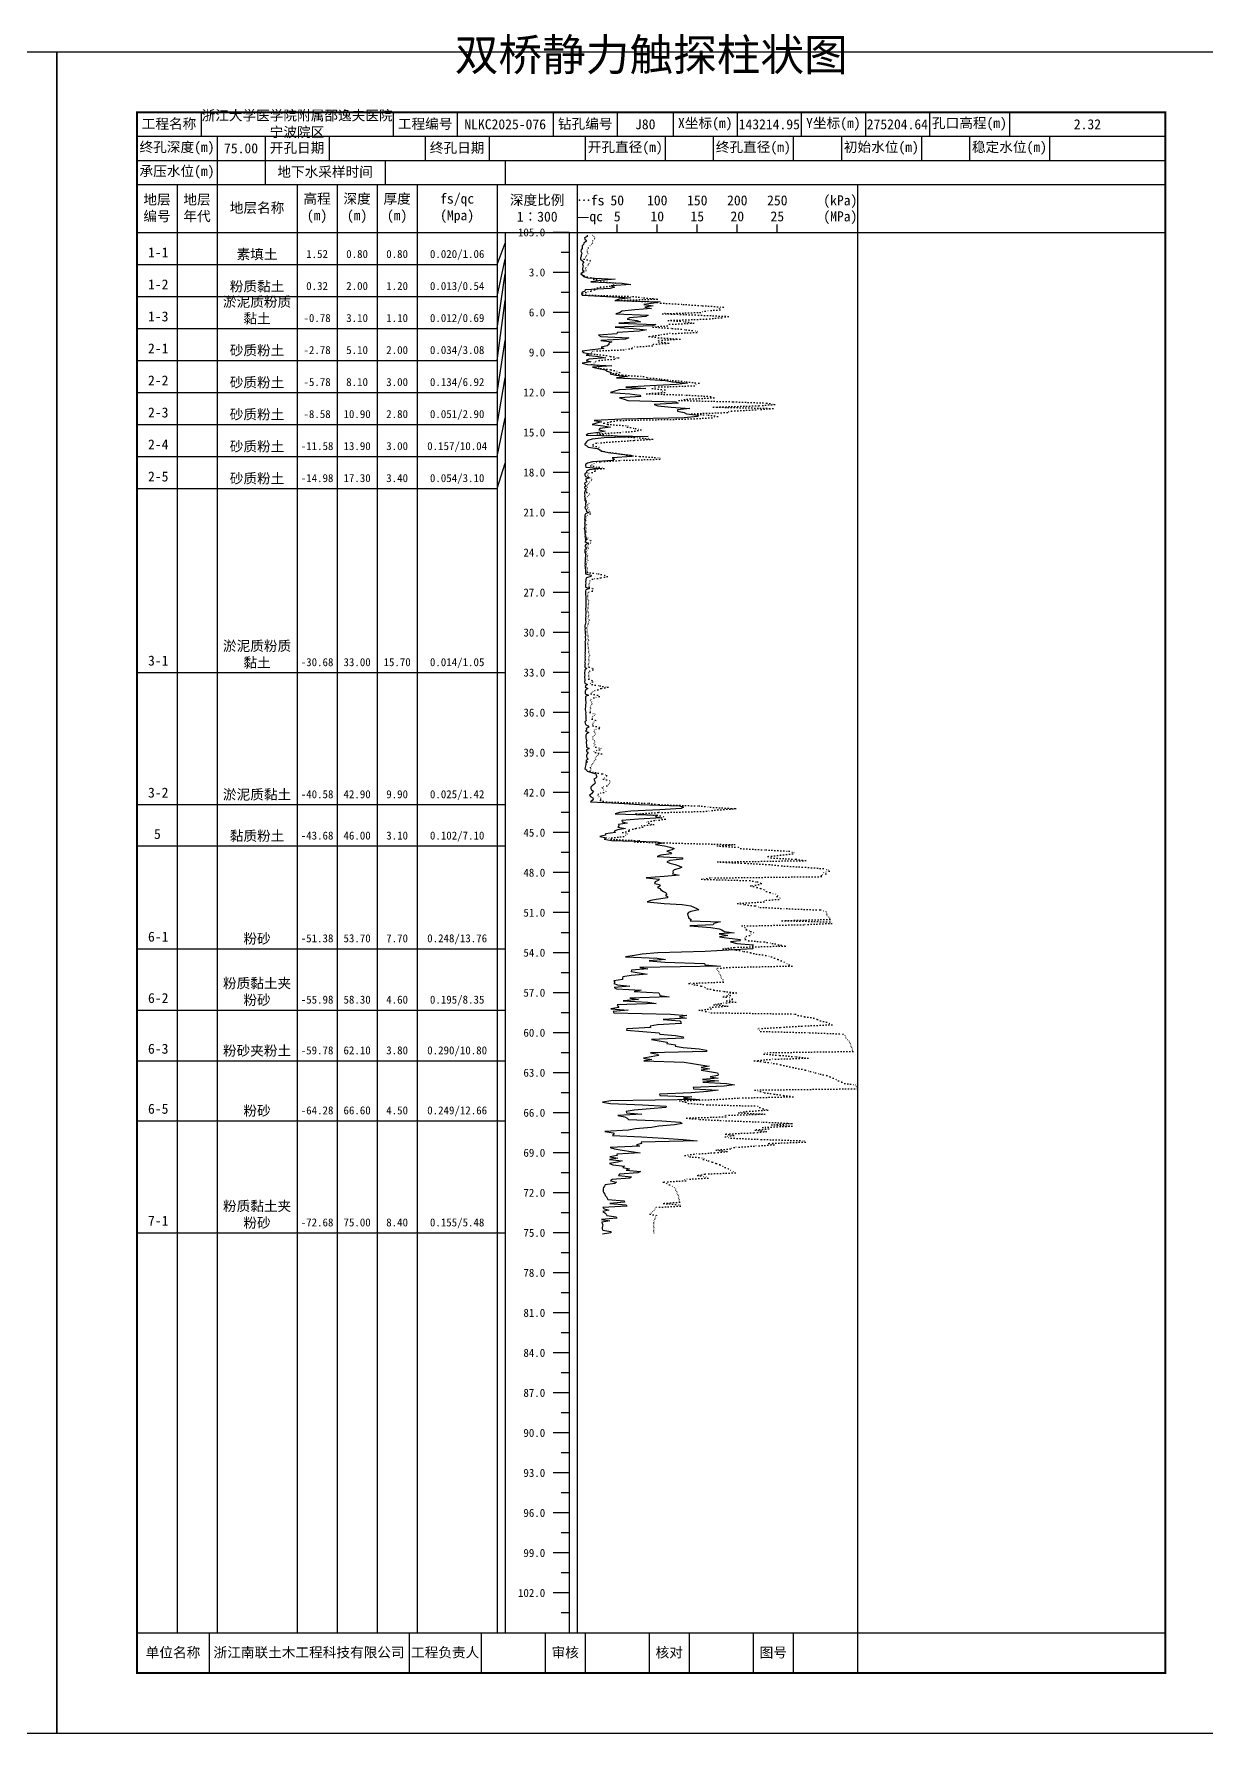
# Model space of a CAD drawing. Extents: x 297 to 65340, y 0 to 425.
# Drawn here: x 23754.3 to 24047.1, y 0 to 424.6 of the extents above; entities that cross this region are included whole.
import ezdxf
from ezdxf.enums import TextEntityAlignment as Align

# ---------------------------------------------------------------- set-up
doc = ezdxf.new("R2010")
doc.units = 0
doc.linetypes.add('DOT', pattern=[6.35, 0, -6.35])
doc.layers.add('FRAME', color=7, linetype='CONTINUOUS')
doc.layers.add('STRATUM', color=7, linetype='CONTINUOUS')
doc.styles.add('ST', font='')
doc.styles.get('ST').set_extended_font_data('SimSun')

msp = doc.modelspace()

# ---------------------------------------------------------------- linework, layer by layer
at = {"layer": 'FRAME', "color": 245, "linetype": 'Continuous'}
for points in [[(23463, 0), (23760, 0), (23760, 420), (23463, 420)], [(23760, 0), (24057, 0), (24057, 420), (23760, 420)]]:
    msp.add_lwpolyline(points, close=True, dxfattribs=at)
at = {"layer": 'FRAME', "linetype": 'Continuous', "const_width": 0.5}
msp.add_lwpolyline([(23780, 15), (24037, 15), (24037, 405), (23780, 405)], close=True, dxfattribs=at)
at = {"layer": 'FRAME', "color": 0, "linetype": 'Continuous'}
for points in [[(23796, 405), (23796, 399)], [(23844, 405), (23844, 399)], [(23860, 405), (23860, 399)], [(23884, 405), (23884, 399)], [(23900, 405), (23900, 399)], [(23914, 405), (23914, 399)], [(23930, 405), (23930, 399)], [(23946, 405), (23946, 399)], [(23962, 405), (23962, 399)], [(23978, 405), (23978, 399)], [(23998, 405), (23998, 399)], [(24037, 405), (24037, 399)], [(23780, 399), (24037, 399)], [(23800, 399), (23800, 393)], [(23812, 399), (23812, 393)], [(23828, 399), (23828, 393)], [(23852, 399), (23852, 393)], [(23868, 399), (23868, 393)], [(23892, 399), (23892, 393)], [(23912, 399), (23912, 393)], [(23924, 399), (23924, 393)], [(23944, 399), (23944, 393)], [(23956, 399), (23956, 393)], [(23976, 399), (23976, 393)], [(23988, 399), (23988, 393)], [(24008, 399), (24008, 393)], [(24037, 399), (24037, 393)], [(23780, 393), (24037, 393)], [(23800, 393), (23800, 387)], [(23812, 393), (23812, 387)], [(23842, 393), (23842, 387)], [(23872, 393), (23872, 387)], [(23780, 387), (24037, 387)], [(23790, 387), (23790, 25)], [(23800, 387), (23800, 25)], [(23820, 387), (23820, 25)], [(23830, 387), (23830, 25)], [(23840, 387), (23840, 25)], [(23850, 387), (23850, 25)], [(23870, 387), (23870, 25)], [(23890, 387), (23890, 25)], [(23960, 387), (23960, 25)], [(23780, 375), (24037, 375)], [(23872, 375), (23872, 25)], [(23888, 375), (23888, 25)], [(23900, 375), (23900, 377)], [(23910, 375), (23910, 377)], [(23920, 375), (23920, 377)], [(23930, 375), (23930, 377)], [(23940, 375), (23940, 377)], [(23780, 25), (24037, 25)], [(23798, 25), (23798, 15)], [(23848, 25), (23848, 15)], [(23866, 25), (23866, 15)], [(23882, 25), (23882, 15)], [(23892, 25), (23892, 15)], [(23908, 25), (23908, 15)], [(23918, 25), (23918, 15)], [(23934, 25), (23934, 15)], [(23944, 25), (23944, 15)], [(23960, 25), (23960, 15)]]:
    msp.add_lwpolyline(points, dxfattribs=at)
at = {"layer": 'STRATUM', "linetype": 'Continuous'}
for points in [[(23888, 375), (23884, 375)], [(23892.52, 374.33), (23892.5, 374), (23891.84, 373.67), (23891.88, 373.33), (23892.3, 373), (23892.1, 372.67), (23891.64, 372.33), (23891.6, 372), (23891.24, 371.67), (23891.2, 371.33), (23891.2, 371), (23890.96, 370.67), (23890.94, 370.33), (23891.08, 370), (23891.12, 369.67), (23890.96, 369.33), (23890.96, 369), (23890.82, 368.67), (23890.8, 368.33), (23891.26, 368), (23891.64, 367.67), (23891.44, 367.33), (23891.32, 367), (23891.52, 366.67), (23891.38, 366.33), (23891.32, 366), (23891.36, 365.67), (23891.76, 365.33), (23891.3, 365), (23890.92, 364.67), (23891.3, 364.33), (23891.54, 364), (23892.62, 363.67), (23899.46, 363.33), (23895.88, 363), (23893.38, 362.67), (23901.26, 362.33), (23903.42, 362), (23898.5, 361.67), (23899.34, 361.33), (23898.26, 361), (23891.98, 360.67), (23891.92, 360.33), (23891.12, 360), (23891.1, 359.67), (23891.26, 359.33), (23897.3, 359), (23903.42, 358.67), (23900.44, 358.33), (23899.6, 358), (23910.7, 357.67), (23909.14, 357.33), (23906.64, 357), (23908.96, 356.67), (23906.9, 356.33), (23908.56, 356), (23904.4, 355.67), (23901.12, 355.33), (23900.76, 355), (23899.64, 354.67), (23907.7, 354.33), (23907.14, 354), (23903.06, 353.67), (23902.46, 353.33), (23904.86, 353), (23905.82, 352.67), (23900.42, 352.33), (23909.68, 352), (23908.8, 351.67), (23899.5, 351.33), (23904, 351), (23907.32, 350.67), (23905.56, 350.33), (23899.96, 350), (23899.92, 349.67), (23895.36, 349.33), (23895.9, 349), (23902.9, 348.67), (23902.06, 348.33), (23895.88, 348), (23898.66, 347.67), (23897.86, 347.33), (23897.9, 347), (23897.5, 346.67), (23896, 346.33), (23896.62, 346), (23893.78, 345.67), (23891.26, 345.33), (23891.5, 345), (23893.22, 344.67), (23892.2, 344.33), (23895.32, 344), (23897.18, 343.67), (23892.9, 343.33), (23892.22, 343), (23893.42, 342.67), (23891.26, 342.33), (23892.58, 342), (23898.66, 341.67), (23893.86, 341.33), (23895.32, 341), (23897.1, 340.67), (23897.52, 340.33), (23898.46, 340), (23898.26, 339.67), (23899.68, 339.33), (23902.54, 339), (23899.78, 338.67), (23906.78, 338.33), (23912.04, 338), (23913.84, 337.67), (23917.52, 337.33), (23914.7, 337), (23908.26, 336.67), (23902.16, 336.33), (23907.16, 336), (23900.48, 335.67), (23899.4, 335.33), (23898.34, 335), (23903.12, 334.67), (23905.66, 334.33), (23905.92, 334), (23900.56, 333.67), (23901.76, 333.33), (23902.66, 333), (23914.66, 332.67), (23915.22, 332.33), (23909.2, 332), (23910.12, 331.67), (23913.44, 331.33), (23918.1, 331), (23915.02, 330.67), (23915.08, 330.33), (23916.72, 330), (23917.3, 329.67), (23920.3, 329.33), (23920.04, 329), (23916.72, 328.67), (23901.18, 328.33), (23894.26, 328), (23896.04, 327.67), (23894.8, 327.33), (23893.7, 327), (23896.5, 326.67), (23898.32, 326.33), (23895.68, 326), (23895.38, 325.67), (23897.02, 325.33), (23895.3, 325), (23892.76, 324.67), (23892.26, 324.33), (23907.7, 324), (23896.72, 323.67), (23893.74, 323.33), (23892.64, 323), (23892.36, 322.67), (23892.1, 322.33), (23891.8, 322), (23892.44, 321.67), (23892.76, 321.33), (23894.96, 321), (23895.64, 320.67), (23896.26, 320.33), (23897.7, 320), (23900.48, 319.67), (23903.36, 319.33), (23903.62, 319), (23898.74, 318.67), (23899.28, 318.33), (23898.82, 318), (23893.78, 317.67), (23892.54, 317.33), (23892.04, 317), (23892.1, 316.67), (23892.18, 316.33), (23896.18, 316), (23892.98, 315.67), (23892.3, 315.33), (23892.38, 315), (23891.88, 314.67), (23891.92, 314.33), (23892.06, 314), (23893.1, 313.67), (23892.1, 313.33), (23892.26, 313), (23892.38, 312.67), (23891.84, 312.33), (23891.9, 312), (23892.24, 311.67), (23891.84, 311.33), (23891.92, 311), (23892.2, 310.67), (23891.94, 310.33), (23891.86, 310), (23891.82, 309.67), (23891.88, 309.33), (23891.8, 309), (23891.9, 308.67), (23891.94, 308.33), (23891.88, 308), (23892.22, 307.67), (23892.1, 307.33), (23892.04, 307), (23892.12, 306.67), (23891.92, 306.33), (23891.96, 306), (23892.32, 305.67), (23892.26, 305.33), (23892.82, 305), (23892.1, 304.67), (23891.92, 304.33), (23891.9, 304), (23891.94, 303.67), (23891.84, 303.33), (23891.92, 303), (23891.94, 302.67), (23891.8, 302.33), (23891.94, 302), (23891.9, 301.67), (23891.8, 301.33), (23891.76, 301), (23891.8, 300.67), (23891.9, 300.33), (23891.94, 300), (23891.94, 299.67), (23891.96, 299.33), (23891.9, 299), (23892.3, 298.67), (23892.02, 298.33), (23892.14, 298), (23891.9, 297.67), (23892.82, 297.33), (23892.12, 297), (23891.9, 296.67), (23892.1, 296.33), (23892.28, 296), (23891.9, 295.67), (23891.94, 295.33), (23891.94, 295), (23892.06, 294.67), (23892.06, 294.33), (23892.04, 294), (23891.98, 293.67), (23891.96, 293.33), (23891.98, 293), (23891.98, 292.67), (23891.94, 292.33), (23891.96, 292), (23891.94, 291.67), (23891.98, 291.33), (23892.02, 291), (23892.06, 290.67), (23892.04, 290.33), (23892.04, 290), (23892.04, 289.67), (23893.5, 289.33), (23893.42, 289), (23892.36, 288.67), (23892.18, 288.33), (23892.18, 288), (23892.1, 287.67), (23892.12, 287.33), (23892.08, 287), (23892.04, 286.67), (23892.1, 286.33), (23893.04, 286), (23892.14, 285.67), (23892.04, 285.33), (23892.04, 285), (23892.04, 284.67), (23892.08, 284.33), (23892.16, 284), (23892.12, 283.67), (23892.12, 283.33), (23892.14, 283), (23892.14, 282.67), (23892.14, 282.33), (23892.12, 282), (23892.12, 281.67), (23892.12, 281.33), (23892.04, 281), (23892.04, 280.67), (23892.18, 280.33), (23892.14, 280), (23892.12, 279.67), (23892.1, 279.33), (23892.18, 279), (23892.08, 278.67), (23892.04, 278.33), (23892.1, 278), (23892.14, 277.67), (23892.06, 277.33), (23891.98, 277), (23891.9, 276.67), (23891.92, 276.33), (23891.98, 276), (23891.92, 275.67), (23892.02, 275.33), (23891.98, 275), (23891.98, 274.67), (23892.14, 274.33), (23891.98, 274), (23892.02, 273.67), (23892.1, 273.33), (23892.04, 273), (23891.92, 272.67), (23891.98, 272.33), (23891.98, 272), (23892.02, 271.67), (23891.98, 271.33), (23891.98, 271), (23891.96, 270.67), (23891.98, 270.33), (23891.94, 270), (23892.02, 269.67), (23891.94, 269.33), (23891.98, 269), (23891.94, 268.67), (23891.96, 268.33), (23891.96, 268), (23891.86, 267.67), (23892.02, 267.33), (23891.92, 267), (23891.9, 266.67), (23891.94, 266.33), (23892.38, 266), (23891.9, 265.67), (23891.9, 265.33), (23891.86, 265), (23891.86, 264.67), (23891.92, 264.33), (23891.86, 264), (23891.86, 263.67), (23891.9, 263.33), (23891.92, 263), (23891.78, 262.67), (23891.9, 262.33), (23892.6, 262), (23892.04, 261.67), (23892, 261.33), (23892.62, 261), (23892.12, 260.67), (23892, 260.33), (23892, 260), (23892, 259.67), (23892.78, 259.33), (23892.06, 259), (23892.04, 258.67), (23892.04, 258.33), (23892.08, 258), (23892.18, 257.67), (23892.14, 257.33), (23892.04, 257), (23892.04, 256.67), (23892.04, 256.33), (23892, 256), (23891.96, 255.67), (23892.04, 255.33), (23892.16, 255), (23892.08, 254.67), (23892.12, 254.33), (23892.18, 254), (23892.18, 253.67), (23892.18, 253.33), (23892.2, 253), (23891.88, 252.67), (23891.98, 252.33), (23892.1, 252), (23892.62, 251.67), (23892.88, 251.33), (23892.22, 251), (23892.28, 250.67), (23892.1, 250.33), (23892.88, 250), (23892.3, 249.67), (23892.14, 249.33), (23892.18, 249), (23892.18, 248.67), (23892.2, 248.33), (23892.38, 248), (23892.2, 247.67), (23892.26, 247.33), (23892.32, 247), (23892.28, 246.67), (23892.36, 246.33), (23893, 246), (23892.28, 245.67), (23892.32, 245.33), (23892.76, 245), (23892.48, 244.67), (23892.32, 244.33), (23892.28, 244), (23892.4, 243.67), (23892.74, 243.33), (23892.14, 243), (23892.56, 242.67), (23892.12, 242.33), (23892.14, 242), (23892.06, 241.67), (23892.02, 241.33), (23891.88, 241), (23892.32, 240.67), (23892.5, 240.33), (23893.58, 240), (23894.66, 239.67), (23894.74, 239.33), (23894.88, 239), (23894.7, 238.67), (23894.16, 238.33), (23894.34, 238), (23894.4, 237.67), (23894.52, 237.33), (23894.14, 237), (23893.76, 236.67), (23893.42, 236.33), (23893.4, 236), (23893.6, 235.67), (23894.1, 235.33), (23893.82, 235), (23893.58, 234.67), (23893.04, 234.33), (23893.3, 234), (23893.94, 233.67), (23894.02, 233.33), (23893.76, 233), (23893.36, 232.67), (23900.44, 232.33), (23905.6, 232), (23915.52, 231.67), (23916.56, 231.33), (23915.94, 231), (23910.62, 230.67), (23903.36, 230.33), (23900.58, 230), (23899.48, 229.67), (23909.9, 229.33), (23909.56, 229), (23911.1, 228.67), (23905.32, 228.33), (23901.16, 228), (23901.26, 227.67), (23902.46, 227.33), (23900.32, 227), (23900.44, 226.67), (23900.14, 226.33), (23902.04, 226), (23900.06, 225.67), (23899.24, 225.33), (23899.56, 225), (23897.1, 224.67), (23897.1, 224.33), (23895.64, 224), (23897.3, 223.67), (23896.72, 223.33), (23898.58, 223), (23909.98, 222.67), (23911.46, 222.33), (23909.6, 222), (23911.82, 221.67), (23913.18, 221.33), (23914.24, 221), (23913.76, 220.67), (23912.42, 220.33), (23913.34, 220), (23913.6, 219.67), (23910.92, 219.33), (23910.02, 219), (23916.34, 218.67), (23916.28, 218.33), (23913.18, 218), (23912.42, 217.67), (23913.12, 217.33), (23914.46, 217), (23915.36, 216.67), (23916.18, 216.33), (23915.5, 216), (23914.26, 215.67), (23913.88, 215.33), (23913.96, 215), (23913.82, 214.67), (23915.44, 214.33), (23911.72, 214), (23907.2, 213.67), (23910.56, 213.33), (23910.2, 213), (23909.44, 212.67), (23909.28, 212.33), (23910.6, 212), (23910.72, 211.67), (23910.04, 211.33), (23910.62, 211), (23910.86, 210.67), (23911.6, 210.33), (23912.08, 210), (23912.4, 209.67), (23912.02, 209.33), (23912.58, 209), (23912.6, 208.67), (23909.7, 208.33), (23908.36, 208), (23907.48, 207.67), (23911.7, 207.33), (23916.26, 207), (23918.38, 206.67), (23919.34, 206.33), (23919.9, 206), (23920.42, 205.67), (23918.38, 205.33), (23917.84, 205), (23917.58, 204.67), (23917.6, 204.33), (23917.82, 204), (23917.84, 203.67), (23918.48, 203.33), (23918.22, 203), (23925.84, 202.67), (23924.16, 202.33), (23923.96, 202), (23918.1, 201.67), (23923.4, 201.33), (23925.44, 201), (23926.16, 200.67), (23926.76, 200.33), (23929.2, 200), (23925.48, 199.67), (23927.6, 199.33), (23925.52, 199), (23927.3, 198.67), (23930.84, 198.33), (23930.56, 198), (23928.28, 197.67), (23929.88, 197.33), (23933.94, 197), (23933.8, 196.67), (23933.8, 196.33), (23933.86, 196), (23927.84, 195.67), (23921.94, 195.33), (23910.14, 195), (23906.2, 194.67), (23904.28, 194.33), (23902.1, 194), (23910, 193.67), (23912.04, 193.33), (23908.02, 193), (23911.86, 192.67), (23921.82, 192.33), (23921.88, 192), (23925.78, 191.67), (23905.68, 191.33), (23907.68, 191), (23903.58, 190.67), (23903.48, 190.33), (23905.44, 190), (23907.48, 189.67), (23903.48, 189.33), (23901.4, 189), (23901.34, 188.67), (23901.3, 188.33), (23899.14, 188), (23899.36, 187.67), (23899.14, 187.33), (23900.08, 187), (23903.16, 186.67), (23899.24, 186.33), (23899.78, 186), (23905.98, 185.67), (23904.2, 185.33), (23910.38, 185), (23910.54, 184.67), (23910.64, 184.33), (23912.96, 184), (23903.16, 183.67), (23905.28, 183.33), (23901.46, 183), (23907.64, 182.67), (23909.74, 182.33), (23900, 182), (23900.18, 181.67), (23900.38, 181.33), (23898.4, 181), (23902.74, 180.67), (23898.96, 180.33), (23899.14, 180), (23913.3, 179.67), (23917.42, 179.33), (23915.6, 179), (23917.34, 178.67), (23911.44, 178.33), (23915.68, 178), (23915.9, 177.67), (23916, 177.33), (23910.06, 177), (23908.2, 176.67), (23908.34, 176.33), (23902.38, 176), (23902.3, 175.67), (23906.38, 175.33), (23910.5, 175), (23910.62, 174.67), (23914.58, 174.33), (23916.44, 174), (23916.56, 173.67), (23908.58, 173.33), (23910.48, 173), (23912.5, 172.67), (23912.42, 172.33), (23914.52, 172), (23914.44, 171.67), (23916.44, 171.33), (23920.48, 171), (23922.34, 170.67), (23922.34, 170.33), (23908.28, 170), (23910.16, 169.67), (23910.3, 169.33), (23908.46, 169), (23906.58, 168.67), (23908.62, 168.33), (23906.64, 168), (23916.7, 167.67), (23918.82, 167.33), (23920.8, 167), (23922.94, 166.67), (23920.94, 166.33), (23923.06, 166), (23920.94, 165.67), (23923.02, 165.33), (23925.08, 165), (23925.18, 164.67), (23925.16, 164.33), (23923.2, 164), (23925.26, 163.67), (23921.28, 163.33), (23925.32, 163), (23921.38, 162.67), (23927.34, 162.33), (23929.32, 162), (23926.7, 161.67), (23918.94, 161.33), (23919.08, 161), (23925.18, 160.67), (23922.58, 160.33), (23918.5, 160), (23910.54, 159.67), (23910.66, 159.33), (23918.66, 159), (23916.54, 158.67), (23920.52, 158.33), (23898.4, 158), (23896.36, 157.67), (23898.32, 157.33), (23906.32, 157), (23912.24, 156.67), (23912.14, 156.33), (23908.2, 156), (23904.26, 155.67), (23902.2, 155.33), (23902.28, 155), (23906.14, 154.67), (23900.14, 154.33), (23901.9, 154), (23902.48, 153.67), (23902.8, 153.33), (23911.16, 153), (23915.74, 152.67), (23916.22, 152.33), (23914.32, 152), (23910.36, 151.67), (23908.54, 151.33), (23904.6, 151), (23902.78, 150.67), (23896.94, 150.33), (23899.02, 150), (23899.2, 149.67), (23898.82, 149.33), (23906.06, 149), (23911.52, 148.67), (23916.46, 148.33), (23919.96, 148), (23906, 147.67), (23906.04, 147.33), (23904.82, 147), (23905.56, 146.67), (23898.2, 146.33), (23899.28, 146), (23901.2, 145.67), (23903.48, 145.33), (23905.72, 145), (23899.9, 144.67), (23899.98, 144.33), (23898.12, 144), (23900.14, 143.67), (23898.06, 143.33), (23901.22, 143), (23900.06, 142.67), (23898.1, 142.33), (23898.86, 142), (23901.78, 141.67), (23901.44, 141.33), (23903.08, 141), (23902.26, 140.67), (23905.8, 140.33), (23905.12, 140), (23900.6, 139.67), (23900.28, 139.33), (23903.58, 139), (23903.14, 138.67), (23898.74, 138.33), (23898.28, 138), (23899.84, 137.67), (23899.36, 137.33), (23897, 137), (23896.82, 136.67), (23896.6, 136.33), (23896.46, 136), (23896.48, 135.67), (23896.48, 135.33), (23896.62, 135), (23896.86, 134.67), (23897, 134.33), (23897.32, 134), (23897.5, 133.67), (23897.62, 133.33), (23901.7, 133), (23901.82, 132.67), (23898.16, 132.33), (23902.26, 132), (23902.42, 131.67), (23896.42, 131.33), (23896.76, 131), (23897.86, 130.67), (23896.4, 130.33), (23896.94, 130), (23897.2, 129.67), (23897.42, 129.33), (23899.76, 129), (23899.92, 128.67), (23896.04, 128.33), (23898.12, 128), (23896.16, 127.67), (23896.26, 127.33), (23896.38, 127), (23896.36, 126.67), (23896.24, 126.33), (23896.2, 126), (23896.38, 125.67), (23898.38, 125.33), (23898.38, 125), (23896.28, 124.67)], [(23870, 367), (23872, 372.33)], [(23888, 370), (23886, 370)], [(23780, 367), (23790, 367)], [(23790, 367), (23800, 367)], [(23800, 367), (23820, 367)], [(23820, 367), (23830, 367)], [(23830, 367), (23840, 367)], [(23840, 367), (23850, 367)], [(23850, 367), (23870, 367)], [(23870, 359), (23872, 368.33)], [(23870, 351), (23872, 364.67)], [(23888, 365), (23884, 365)], [(23780, 359), (23790, 359)], [(23790, 359), (23800, 359)], [(23800, 359), (23820, 359)], [(23820, 359), (23830, 359)], [(23830, 359), (23840, 359)], [(23840, 359), (23850, 359)], [(23850, 359), (23870, 359)], [(23870, 343), (23872, 358)], [(23888, 360), (23886, 360)], [(23888, 355), (23884, 355)], [(23780, 351), (23790, 351)], [(23790, 351), (23800, 351)], [(23800, 351), (23820, 351)], [(23820, 351), (23830, 351)], [(23830, 351), (23840, 351)], [(23840, 351), (23850, 351)], [(23850, 351), (23870, 351)], [(23888, 350), (23886, 350)], [(23870, 335), (23872, 348)], [(23888, 345), (23884, 345)], [(23780, 343), (23790, 343)], [(23790, 343), (23800, 343)], [(23800, 343), (23820, 343)], [(23820, 343), (23830, 343)], [(23830, 343), (23840, 343)], [(23840, 343), (23850, 343)], [(23850, 343), (23870, 343)], [(23888, 340), (23886, 340)], [(23870, 327), (23872, 338.67)], [(23780, 335), (23790, 335)], [(23790, 335), (23800, 335)], [(23800, 335), (23820, 335)], [(23820, 335), (23830, 335)], [(23830, 335), (23840, 335)], [(23840, 335), (23850, 335)], [(23850, 335), (23870, 335)], [(23888, 335), (23884, 335)], [(23780, 327), (23790, 327)], [(23790, 327), (23800, 327)], [(23800, 327), (23820, 327)], [(23820, 327), (23830, 327)], [(23830, 327), (23840, 327)], [(23840, 327), (23850, 327)], [(23850, 327), (23870, 327)], [(23870, 319), (23872, 328.67)], [(23888, 330), (23886, 330)], [(23888, 325), (23884, 325)], [(23780, 319), (23790, 319)], [(23790, 319), (23800, 319)], [(23800, 319), (23820, 319)], [(23820, 319), (23830, 319)], [(23830, 319), (23840, 319)], [(23840, 319), (23850, 319)], [(23850, 319), (23870, 319)], [(23888, 320), (23886, 320)], [(23870, 311), (23872, 317.33)], [(23888, 315), (23884, 315)], [(23780, 311), (23790, 311)], [(23790, 311), (23800, 311)], [(23800, 311), (23820, 311)], [(23820, 311), (23830, 311)], [(23830, 311), (23840, 311)], [(23840, 311), (23850, 311)], [(23850, 311), (23870, 311)], [(23888, 310), (23886, 310)], [(23888, 305), (23884, 305)], [(23888, 300), (23886, 300)], [(23888, 295), (23884, 295)], [(23888, 290), (23886, 290)], [(23888, 285), (23884, 285)], [(23888, 280), (23886, 280)], [(23888, 275), (23884, 275)], [(23888, 270), (23886, 270)], [(23780, 265), (23790, 265)], [(23790, 265), (23800, 265)], [(23800, 265), (23820, 265)], [(23820, 265), (23830, 265)], [(23830, 265), (23840, 265)], [(23840, 265), (23850, 265)], [(23850, 265), (23870, 265)], [(23870, 265), (23872, 265)], [(23888, 265), (23884, 265)], [(23888, 260), (23886, 260)], [(23888, 255), (23884, 255)], [(23888, 250), (23886, 250)], [(23888, 245), (23884, 245)], [(23888, 240), (23886, 240)], [(23888, 235), (23884, 235)], [(23780, 232), (23790, 232)], [(23790, 232), (23800, 232)], [(23800, 232), (23820, 232)], [(23820, 232), (23830, 232)], [(23830, 232), (23840, 232)], [(23840, 232), (23850, 232)], [(23850, 232), (23870, 232)], [(23870, 232), (23872, 232)], [(23888, 230), (23886, 230)], [(23780, 221.67), (23790, 221.67)], [(23790, 221.67), (23800, 221.67)], [(23800, 221.67), (23820, 221.67)], [(23820, 221.67), (23830, 221.67)], [(23830, 221.67), (23840, 221.67)], [(23840, 221.67), (23850, 221.67)], [(23850, 221.67), (23870, 221.67)], [(23870, 221.67), (23872, 221.67)], [(23888, 225), (23884, 225)], [(23888, 220), (23886, 220)], [(23888, 215), (23884, 215)], [(23888, 210), (23886, 210)], [(23888, 205), (23884, 205)], [(23888, 200), (23886, 200)], [(23780, 196), (23790, 196)], [(23790, 196), (23800, 196)], [(23800, 196), (23820, 196)], [(23820, 196), (23830, 196)], [(23830, 196), (23840, 196)], [(23840, 196), (23850, 196)], [(23850, 196), (23870, 196)], [(23870, 196), (23872, 196)], [(23888, 195), (23884, 195)], [(23888, 190), (23886, 190)], [(23888, 185), (23884, 185)], [(23780, 180.67), (23790, 180.67)], [(23790, 180.67), (23800, 180.67)], [(23800, 180.67), (23820, 180.67)], [(23820, 180.67), (23830, 180.67)], [(23830, 180.67), (23840, 180.67)], [(23840, 180.67), (23850, 180.67)], [(23850, 180.67), (23870, 180.67)], [(23870, 180.67), (23872, 180.67)], [(23888, 180), (23886, 180)], [(23888, 175), (23884, 175)], [(23888, 170), (23886, 170)], [(23780, 168), (23790, 168)], [(23790, 168), (23800, 168)], [(23800, 168), (23820, 168)], [(23820, 168), (23830, 168)], [(23830, 168), (23840, 168)], [(23840, 168), (23850, 168)], [(23850, 168), (23870, 168)], [(23870, 168), (23872, 168)], [(23888, 165), (23884, 165)], [(23888, 160), (23886, 160)], [(23780, 153), (23790, 153)], [(23790, 153), (23800, 153)], [(23800, 153), (23820, 153)], [(23820, 153), (23830, 153)], [(23830, 153), (23840, 153)], [(23840, 153), (23850, 153)], [(23850, 153), (23870, 153)], [(23870, 153), (23872, 153)], [(23888, 155), (23884, 155)], [(23888, 150), (23886, 150)], [(23888, 145), (23884, 145)], [(23888, 140), (23886, 140)], [(23888, 135), (23884, 135)], [(23888, 130), (23886, 130)], [(23780, 125), (23790, 125)], [(23790, 125), (23800, 125)], [(23800, 125), (23820, 125)], [(23820, 125), (23830, 125)], [(23830, 125), (23840, 125)], [(23840, 125), (23850, 125)], [(23850, 125), (23870, 125)], [(23870, 125), (23872, 125)], [(23888, 125), (23884, 125)], [(23888, 120), (23886, 120)], [(23888, 115), (23884, 115)], [(23888, 110), (23886, 110)], [(23888, 105), (23884, 105)], [(23888, 100), (23886, 100)], [(23888, 95), (23884, 95)], [(23888, 90), (23886, 90)], [(23888, 85), (23884, 85)], [(23888, 80), (23886, 80)], [(23888, 75), (23884, 75)], [(23888, 70), (23886, 70)], [(23888, 65), (23884, 65)], [(23888, 60), (23886, 60)], [(23888, 55), (23884, 55)], [(23888, 50), (23886, 50)], [(23888, 45), (23884, 45)], [(23888, 40), (23886, 40)], [(23888, 35), (23884, 35)], [(23888, 30), (23886, 30)]]:
    msp.add_lwpolyline(points, dxfattribs=at)
at = {"layer": 'STRATUM', "linetype": 'DOT', "ltscale": 0.1}
msp.add_lwpolyline([(23893.84, 374.33), (23894.14, 374), (23894.3, 373.67), (23894.3, 373.33), (23893.78, 373), (23893.86, 372.67), (23893.88, 372.33), (23893.54, 372), (23893.22, 371.67), (23892.76, 371.33), (23892.76, 371), (23892.48, 370.67), (23892.46, 370.33), (23892.5, 370), (23892.72, 369.67), (23892.4, 369.33), (23892.16, 369), (23892.06, 368.67), (23891.74, 368.33), (23893.28, 368), (23893.26, 367.67), (23892.94, 367.33), (23892.76, 367), (23892.74, 366.67), (23892.16, 366.33), (23892, 366), (23892.14, 365.67), (23892.24, 365.33), (23891.72, 365), (23891.14, 364.67), (23891.7, 364.33), (23891.8, 364), (23893.46, 363.67), (23894.12, 363.33), (23895.74, 363), (23895.94, 362.67), (23899.66, 362.33), (23899.1, 362), (23898.84, 361.67), (23895.78, 361.33), (23894.32, 361), (23894.28, 360.67), (23893.44, 360.33), (23892.18, 360), (23891.28, 359.67), (23892.36, 359.33), (23903.96, 359), (23906.74, 358.67), (23909.96, 358.33), (23899.6, 358), (23908.5, 357.67), (23910.88, 357.33), (23916.52, 357), (23921.38, 356.67), (23926.44, 356.33), (23925.46, 356), (23925.64, 355.67), (23922, 355.33), (23920.76, 355), (23911.38, 354.67), (23920.34, 354.33), (23927.7, 354), (23926.06, 353.67), (23922.28, 353.33), (23912.78, 353), (23917.06, 352.67), (23919.06, 352.33), (23912.96, 352), (23912.44, 351.67), (23909, 351.33), (23913.8, 351), (23917.26, 350.67), (23920.04, 350.33), (23919.8, 350), (23912.48, 349.67), (23910.4, 349.33), (23908, 349), (23910.34, 348.67), (23915.62, 348.33), (23910.22, 348), (23910.4, 347.67), (23912.78, 347.33), (23908.98, 347), (23908.74, 346.67), (23903.72, 346.33), (23903.68, 346), (23901.6, 345.67), (23893.8, 345.33), (23893.62, 345), (23893.56, 344.67), (23896.58, 344.33), (23898.44, 344), (23900.34, 343.67), (23899.2, 343.33), (23895.46, 343), (23894.56, 342.67), (23894.24, 342.33), (23893.62, 342), (23896.76, 341.67), (23894.64, 341.33), (23895.94, 341), (23898.48, 340.67), (23899.92, 340.33), (23900.56, 340), (23898.92, 339.67), (23901.44, 339.33), (23906.54, 339), (23907.58, 338.67), (23911.1, 338.33), (23913.88, 338), (23917.32, 337.67), (23920.38, 337.33), (23919.72, 337), (23919.22, 336.67), (23909.34, 336.33), (23908.78, 336), (23911.9, 335.67), (23911.22, 335.33), (23911.78, 335), (23907.36, 334.67), (23917.36, 334.33), (23923.32, 334), (23924.12, 333.67), (23917.5, 333.33), (23915.44, 333), (23929.08, 332.67), (23937.4, 332.33), (23939.28, 332), (23935.28, 331.67), (23924.08, 331.33), (23938.88, 331), (23934.54, 330.67), (23928.56, 330.33), (23927.46, 330), (23918.66, 329.67), (23922.82, 329.33), (23925.04, 329), (23923.62, 328.67), (23916.96, 328.33), (23899.98, 328), (23898.34, 327.67), (23896.68, 327.33), (23897.7, 327), (23902.66, 326.67), (23902.56, 326.33), (23904.58, 326), (23905.88, 325.67), (23904.4, 325.33), (23900.76, 325), (23895.04, 324.67), (23897.9, 324.33), (23900.6, 324), (23905.64, 323.67), (23908.84, 323.33), (23904.08, 323), (23898.9, 322.67), (23894.74, 322.33), (23893.9, 322), (23894, 321.67), (23895.46, 321.33), (23895.34, 321), (23895.46, 320.67), (23896.04, 320.33), (23898.2, 320), (23900.46, 319.67), (23902.44, 319.33), (23905.76, 319), (23910.74, 318.67), (23910.52, 318.33), (23900.46, 318), (23895.64, 317.67), (23894.22, 317.33), (23893.74, 317), (23893.38, 316.67), (23895.52, 316.33), (23896.64, 316), (23894.54, 315.67), (23894.38, 315.33), (23893.7, 315), (23892.68, 314.67), (23892.56, 314.33), (23892.74, 314), (23893.38, 313.67), (23893.58, 313.33), (23893.6, 313), (23893.14, 312.67), (23892.88, 312.33), (23892.58, 312), (23892.42, 311.67), (23892.56, 311.33), (23892.24, 311), (23892.34, 310.67), (23892.22, 310.33), (23892.42, 310), (23893.14, 309.67), (23892.88, 309.33), (23892.58, 309), (23892.04, 308.67), (23892.08, 308.33), (23892.22, 308), (23892.32, 307.67), (23892.96, 307.33), (23892.6, 307), (23892.6, 306.67), (23892.66, 306.33), (23892.5, 306), (23892.88, 305.67), (23893.08, 305.33), (23893.14, 305), (23893.26, 304.67), (23892.56, 304.33), (23892.16, 304), (23892.12, 303.67), (23892.1, 303.33), (23892.2, 303), (23891.94, 302.67), (23891.96, 302.33), (23892.42, 302), (23892.1, 301.67), (23892.08, 301.33), (23892.16, 301), (23892.12, 300.67), (23892.2, 300.33), (23892.12, 300), (23892.12, 299.67), (23892.04, 299.33), (23892.18, 299), (23892.68, 298.67), (23892.44, 298.33), (23893.38, 298), (23893.34, 297.67), (23893.34, 297.33), (23892.92, 297), (23892.48, 296.67), (23892.66, 296.33), (23892.82, 296), (23892.48, 295.67), (23892.22, 295.33), (23892.18, 295), (23892.44, 294.67), (23892.56, 294.33), (23892.56, 294), (23892.42, 293.67), (23892.4, 293.33), (23892.68, 293), (23892.48, 292.67), (23892.28, 292.33), (23892.24, 292), (23892.26, 291.67), (23892.42, 291.33), (23892.48, 291), (23892.52, 290.67), (23892.5, 290.33), (23892.54, 290), (23895.3, 289.67), (23896.92, 289.33), (23897.5, 289), (23895.78, 288.67), (23893.86, 288.33), (23893.2, 288), (23893.1, 287.67), (23893, 287.33), (23892.96, 287), (23892.9, 286.67), (23892.96, 286.33), (23893.92, 286), (23893.82, 285.67), (23893.7, 285.33), (23892.74, 285), (23892.58, 284.67), (23892.58, 284.33), (23892.58, 284), (23892.6, 283.67), (23892.66, 283.33), (23892.82, 283), (23892.88, 282.67), (23892.8, 282.33), (23892.7, 282), (23892.74, 281.67), (23892.68, 281.33), (23892.64, 281), (23892.6, 280.67), (23892.66, 280.33), (23892.74, 280), (23892.8, 279.67), (23892.84, 279.33), (23892.78, 279), (23892.64, 278.67), (23892.9, 278.33), (23893.02, 278), (23892.9, 277.67), (23892.74, 277.33), (23892.66, 277), (23892.62, 276.67), (23892.34, 276.33), (23892.32, 276), (23892.46, 275.67), (23892.44, 275.33), (23892.44, 275), (23892.56, 274.67), (23892.64, 274.33), (23892.68, 274), (23892.68, 273.67), (23892.76, 273.33), (23892.82, 273), (23892.68, 272.67), (23892.6, 272.33), (23892.68, 272), (23892.64, 271.67), (23892.78, 271.33), (23892.76, 271), (23892.82, 270.67), (23892.8, 270.33), (23892.84, 270), (23893, 269.67), (23893.06, 269.33), (23892.96, 269), (23892.82, 268.67), (23892.84, 268.33), (23892.9, 268), (23892.92, 267.67), (23892.82, 267.33), (23892.76, 267), (23892.72, 266.67), (23892.96, 266.33), (23893.92, 266), (23893.9, 265.67), (23893.06, 265.33), (23892.78, 265), (23892.8, 264.67), (23892.82, 264.33), (23892.82, 264), (23892.9, 263.67), (23892.88, 263.33), (23893.72, 263), (23893.86, 262.67), (23893.2, 262.33), (23893.76, 262), (23895.7, 261.67), (23897.66, 261.33), (23895.88, 261), (23895.16, 260.67), (23893.98, 260.33), (23893.68, 260), (23893.5, 259.67), (23895.18, 259.33), (23895.48, 259), (23894.18, 258.67), (23893.5, 258.33), (23893.22, 258), (23893.58, 257.67), (23893.7, 257.33), (23893.6, 257), (23893.34, 256.67), (23893.26, 256.33), (23893.3, 256), (23893.26, 255.67), (23893.22, 255.33), (23893.22, 255), (23894.46, 254.67), (23894.36, 254.33), (23893.86, 254), (23893.78, 253.67), (23893.74, 253.33), (23894.76, 253), (23894.18, 252.67), (23893.98, 252.33), (23893.84, 252), (23893.98, 251.67), (23895.66, 251.33), (23895.46, 251), (23894.3, 250.67), (23894.12, 250.33), (23894.28, 250), (23894.58, 249.67), (23894.32, 249.33), (23893.92, 249), (23893.82, 248.67), (23893.94, 248.33), (23894.26, 248), (23894.34, 247.67), (23894.18, 247.33), (23894.44, 247), (23894.12, 246.67), (23894.64, 246.33), (23895.94, 246), (23895.58, 245.67), (23894.16, 245.33), (23894.56, 245), (23896.04, 244.67), (23895.04, 244.33), (23894.8, 244), (23894.46, 243.67), (23894.58, 243.33), (23894.38, 243), (23894.1, 242.67), (23893.86, 242.33), (23893.66, 242), (23893.6, 241.67), (23893.24, 241.33), (23893.28, 241), (23893.34, 240.67), (23893.14, 240.33), (23894.54, 240), (23896.28, 239.67), (23897.32, 239.33), (23897.42, 239), (23896.88, 238.67), (23896.6, 238.33), (23898.1, 238), (23898.18, 237.67), (23898.06, 237.33), (23897.84, 237), (23897.4, 236.67), (23896.16, 236.33), (23896.28, 236), (23896.6, 235.67), (23897.22, 235.33), (23896.58, 235), (23895.2, 234.67), (23895.18, 234.33), (23895.4, 234), (23895.82, 233.67), (23895.78, 233.33), (23895.78, 233), (23897.3, 232.67), (23907.94, 232.33), (23910.48, 232), (23920.44, 231.67), (23923.32, 231.33), (23929.58, 231), (23925.14, 230.67), (23922.28, 230.33), (23910.14, 230), (23904.66, 229.67), (23910.02, 229.33), (23911.64, 229), (23911.06, 228.67), (23911.94, 228.33), (23909.24, 228), (23907.42, 227.67), (23907.88, 227.33), (23909.04, 227), (23906.04, 226.67), (23906.3, 226.33), (23904.6, 226), (23902.88, 225.67), (23902.86, 225.33), (23901.4, 225), (23902.58, 224.67), (23902.18, 224.33), (23901.58, 224), (23897.86, 223.67), (23898.46, 223.33), (23905.46, 223), (23904.42, 222.67), (23916.26, 222.33), (23929.32, 222), (23925.02, 221.67), (23930.3, 221.33), (23930.92, 221), (23937.2, 220.67), (23942.96, 220.33), (23944.18, 220), (23943.76, 219.67), (23940.76, 219.33), (23937.74, 219), (23938.5, 218.67), (23944.74, 218.33), (23947.08, 218), (23925.1, 217.67), (23931.96, 217.33), (23938.02, 217), (23941.1, 216.67), (23947.08, 216.33), (23951.5, 216), (23952.68, 215.67), (23952.94, 215.33), (23951.56, 215), (23952.12, 214.67), (23950.98, 214.33), (23950.94, 214), (23923.12, 213.67), (23921.18, 213.33), (23933.14, 213), (23935.02, 212.67), (23935.98, 212.33), (23935.28, 212), (23933.36, 211.67), (23934.96, 211.33), (23935.88, 211), (23936.8, 210.67), (23937.28, 210.33), (23938.18, 210), (23939.54, 209.67), (23940.06, 209.33), (23939.94, 209), (23940.72, 208.67), (23940.28, 208.33), (23936.92, 208), (23936.64, 207.67), (23930.1, 207.33), (23931.98, 207), (23934.56, 206.67), (23935.78, 206.33), (23942.34, 206), (23950.82, 205.67), (23952.1, 205.33), (23952.24, 205), (23952.32, 204.67), (23952.4, 204.33), (23952.8, 204), (23953.02, 203.67), (23953.12, 203.33), (23941.24, 203), (23953.32, 202.67), (23953.58, 202.33), (23946.54, 202), (23931.18, 201.67), (23931.92, 201.33), (23932.12, 201), (23932.28, 200.67), (23933.36, 200.33), (23934.12, 200), (23933.5, 199.67), (23933.06, 199.33), (23932.22, 199), (23931.86, 198.67), (23932.04, 198.33), (23932.88, 198), (23936.78, 197.67), (23938.78, 197.33), (23940.26, 197), (23941.96, 196.67), (23929.16, 196.33), (23926.48, 196), (23929.82, 195.67), (23931.72, 195.33), (23933.4, 195), (23934.84, 194.67), (23937.16, 194.33), (23938.56, 194), (23939.3, 193.67), (23940.22, 193.33), (23940.96, 193), (23941.72, 192.67), (23942.34, 192.33), (23942.96, 192), (23943.64, 191.67), (23928.12, 191.33), (23924.82, 191), (23925.06, 190.67), (23925.28, 190.33), (23925.4, 190), (23925.62, 189.67), (23925.84, 189.33), (23925.92, 189), (23926.04, 188.67), (23926.36, 188.33), (23926.38, 188), (23926.46, 187.67), (23917.96, 187.33), (23919.28, 187), (23921.06, 186.67), (23921.98, 186.33), (23922.56, 186), (23924.22, 185.67), (23926.78, 185.33), (23929.72, 185), (23927.84, 184.67), (23928.2, 184.33), (23926.52, 184), (23928.7, 183.67), (23928.76, 183.33), (23927.38, 183), (23929.52, 182.67), (23926, 182.33), (23924.18, 182), (23927.58, 181.67), (23923.1, 181.33), (23923.4, 181), (23920.54, 180.67), (23922.14, 180.33), (23923.56, 180), (23944.52, 179.67), (23945.22, 179.33), (23946.9, 179), (23949.14, 178.67), (23950.08, 178.33), (23950.82, 178), (23952.3, 177.67), (23953.04, 177.33), (23953.64, 177), (23946.08, 176.67), (23940.6, 176.33), (23935.12, 176), (23935.52, 175.67), (23935.88, 175.33), (23948.12, 175), (23956.42, 174.67), (23956.86, 174.33), (23957, 174), (23957.16, 173.67), (23957.48, 173.33), (23957.86, 173), (23958.06, 172.67), (23958.2, 172.33), (23958.3, 172), (23958.36, 171.67), (23958.54, 171.33), (23958.68, 171), (23958.74, 170.67), (23958.86, 170.33), (23936.9, 170), (23936.72, 169.67), (23940.72, 169.33), (23944.82, 169), (23947.64, 168.67), (23938.14, 168.33), (23934.32, 168), (23937, 167.67), (23939.16, 167.33), (23940.92, 167), (23942.38, 166.67), (23943.94, 166.33), (23945.38, 166), (23947.02, 165.67), (23948.26, 165.33), (23949.58, 165), (23950.78, 164.67), (23952.38, 164.33), (23953.24, 164), (23953.92, 163.67), (23954.74, 163.33), (23955.26, 163), (23956.16, 162.67), (23956.86, 162.33), (23959.48, 162), (23959.72, 161.67), (23959.92, 161.33), (23960.02, 161), (23934.44, 160.67), (23935.78, 160.33), (23936.88, 160), (23939.26, 159.67), (23941.64, 159.33), (23943.88, 159), (23930.16, 158.67), (23924.98, 158.33), (23915.64, 158), (23917.1, 157.67), (23917.84, 157.33), (23922.52, 157), (23935.12, 156.67), (23935.6, 156.33), (23936.5, 156), (23937.56, 155.67), (23932.34, 155.33), (23930.42, 155), (23936.76, 154.67), (23926.98, 154.33), (23927.02, 154), (23917.38, 153.67), (23920.7, 153.33), (23927.24, 153), (23936.58, 152.67), (23943.64, 152.33), (23938.6, 152), (23943.62, 151.67), (23936.36, 151.33), (23937.78, 151), (23934.54, 150.67), (23937.24, 150.33), (23934.02, 150), (23927.16, 149.67), (23929.04, 149.33), (23927.06, 149), (23928.48, 148.67), (23936.06, 148.33), (23946.7, 148), (23946.96, 147.67), (23937.88, 147.33), (23939.12, 147), (23934.16, 146.67), (23929.24, 146.33), (23928.2, 146), (23924.8, 145.67), (23927.42, 145.33), (23924.24, 145), (23919.14, 144.67), (23916.98, 144.33), (23918.2, 144), (23921.7, 143.67), (23921.54, 143.33), (23922.82, 143), (23923.8, 142.67), (23924.82, 142.33), (23925.68, 142), (23926.38, 141.67), (23926.94, 141.33), (23927.82, 141), (23928.34, 140.67), (23928.94, 140.33), (23929.46, 140), (23921.8, 139.67), (23920.12, 139.33), (23922.16, 139), (23922.6, 138.67), (23916.82, 138.33), (23917.06, 138), (23911.58, 137.67), (23912.4, 137.33), (23913.04, 137), (23913.74, 136.67), (23914.22, 136.33), (23914.52, 136), (23914.6, 135.67), (23914.82, 135.33), (23914.92, 135), (23915.02, 134.67), (23915.2, 134.33), (23915.3, 134), (23915.34, 133.67), (23915.44, 133.33), (23915.5, 133), (23915.52, 132.67), (23911.62, 132.33), (23915.64, 132), (23915.7, 131.67), (23909.68, 131.33), (23909.42, 131), (23909.18, 130.67), (23908.9, 130.33), (23908.56, 130), (23908.22, 129.67), (23909.84, 129.33), (23909.64, 129), (23909.46, 128.67), (23909.3, 128.33), (23909.22, 128), (23909.1, 127.67), (23909.1, 127.33), (23909.1, 127), (23909.1, 126.67), (23909.12, 126.33), (23909.08, 126), (23909.1, 125.67), (23909.1, 125.33), (23909.16, 125), (23909.16, 124.67)], dxfattribs=at)

# ---------------------------------------------------------------- texts
at = {"layer": 'FRAME', "style": 'ST'}
msp.add_text('双桥静力触探柱状图', height=8, dxfattribs=at).set_placement((23908.5, 413), align=Align.BOTTOM_CENTER)
for s, p in [('…fs', (23890, 383)), ('—qc', (23890, 379))]:
    msp.add_text(s, height=2.5, dxfattribs=at).set_placement(p, align=Align.MIDDLE_LEFT)
for s, p in [('50', (23900, 383)), ('100', (23910, 383)), ('150', (23920, 383)), ('200', (23930, 383)), ('250', (23940, 383)), ('5', (23900, 379)), ('10', (23910, 379)), ('15', (23920, 379)), ('20', (23930, 379)), ('25', (23940, 379))]:
    msp.add_text(s, height=2.5, dxfattribs=at).set_placement(p, align=Align.MIDDLE_CENTER)
for s, p in [('(kPa)', (23960, 383)), ('(MPa)', (23960, 379))]:
    msp.add_text(s, height=2.5, dxfattribs=at).set_placement(p, align=Align.MIDDLE_RIGHT)
at = {"layer": 'FRAME', "char_height": 2.5, "attachment_point": 5, "style": 'ST'}
for s, insert, width in [('工程名称', (23788, 402), 16), ('浙江大学医学院附属邵逸夫医院宁波院区', (23820, 402), 48), ('工程编号', (23852, 402), 16), ('钻孔编号', (23892, 402), 16), ('X坐标(m)', (23922, 402), 16), ('Y坐标(m)', (23954, 402), 16), ('孔口高程(m)', (23988, 402), 20), ('NLKC2025-076', (23872, 402), 24), ('J80', (23907, 402), 14), ('143214.95', (23938, 402), 16), ('275204.64', (23970, 402), 16), ('2.32', (24017.5, 402), 39), ('终孔深度(m)', (23790, 396), 20), ('75.00', (23806, 396), 12), ('开孔日期', (23820, 396), 16), ('终孔日期', (23860, 396), 16), ('开孔直径(m)', (23902, 396), 20), ('终孔直径(m)', (23934, 396), 20), ('初始水位(m)', (23966, 396), 20), ('稳定水位(m)', (23998, 396), 20), ('承压水位(m)', (23790, 390), 20), ('地下水采样时间', (23827, 390), 30), ('地层编号', (23785, 381), 10), ('地层年代', (23795, 381), 10), ('地层名称', (23810, 381), 20), ('高程\\P(m)', (23825, 381), 10), ('深度\\P(m)', (23835, 381), 10), ('厚度\\P(m)', (23845, 381), 10), ('fs/qc\\P(Mpa)', (23860, 381), 20), ('深度比例\\P1∶300', (23880, 381), 20), ('单位名称', (23789, 20), 18), ('浙江南联土木工程科技有限公司', (23823, 20), 50), ('工程负责人', (23857, 20), 18), ('审核', (23887, 20), 10), ('核对', (23913, 20), 10), ('图号', (23939, 20), 10)]:
    msp.add_mtext(s, dxfattribs=dict(at, insert=insert, width=width))
at = {"layer": 'STRATUM', "style": 'ST'}
for s, p in [('105.0', (23882, 375)), ('3.0', (23882, 365)), ('6.0', (23882, 355)), ('9.0', (23882, 345)), ('12.0', (23882, 335)), ('15.0', (23882, 325)), ('18.0', (23882, 315)), ('21.0', (23882, 305)), ('24.0', (23882, 295)), ('27.0', (23882, 285)), ('30.0', (23882, 275)), ('33.0', (23882, 265)), ('36.0', (23882, 255)), ('39.0', (23882, 245)), ('42.0', (23882, 235)), ('45.0', (23882, 225)), ('48.0', (23882, 215)), ('51.0', (23882, 205)), ('54.0', (23882, 195)), ('57.0', (23882, 185)), ('60.0', (23882, 175)), ('63.0', (23882, 165)), ('66.0', (23882, 155)), ('69.0', (23882, 145)), ('72.0', (23882, 135)), ('75.0', (23882, 125)), ('78.0', (23882, 115)), ('81.0', (23882, 105)), ('84.0', (23882, 95)), ('87.0', (23882, 85)), ('90.0', (23882, 75)), ('93.0', (23882, 65)), ('96.0', (23882, 55)), ('99.0', (23882, 45)), ('102.0', (23882, 35))]:
    msp.add_text(s, height=2, dxfattribs=at).set_placement(p, align=Align.MIDDLE_RIGHT)
for s, p in [('1-1', (23782.75, 370)), ('1-2', (23782.75, 362)), ('1-3', (23782.75, 354)), ('2-1', (23782.75, 346)), ('2-2', (23782.75, 338)), ('2-3', (23782.75, 330)), ('2-4', (23782.75, 322)), ('2-5', (23782.75, 314)), ('3-1', (23782.75, 268)), ('3-2', (23782.75, 235)), ('5', (23784.25, 224.67)), ('6-1', (23782.75, 199)), ('6-2', (23782.75, 183.67)), ('6-3', (23782.75, 171)), ('6-5', (23782.75, 156)), ('7-1', (23782.75, 128))]:
    msp.add_text(s, height=2.5, dxfattribs=at).set_placement(p, align=Align.MIDDLE_LEFT)
for s, p in [('1.52', (23825, 368)), ('0.80', (23835, 368)), ('0.80', (23845, 368)), ('0.020/1.06', (23860, 368)), ('0.32', (23825, 360)), ('2.00', (23835, 360)), ('1.20', (23845, 360)), ('0.013/0.54', (23860, 360)), ('-0.78', (23825, 352)), ('3.10', (23835, 352)), ('1.10', (23845, 352)), ('0.012/0.69', (23860, 352)), ('-2.78', (23825, 344)), ('5.10', (23835, 344)), ('2.00', (23845, 344)), ('0.034/3.08', (23860, 344)), ('-5.78', (23825, 336)), ('8.10', (23835, 336)), ('3.00', (23845, 336)), ('0.134/6.92', (23860, 336)), ('-8.58', (23825, 328)), ('10.90', (23835, 328)), ('2.80', (23845, 328)), ('0.051/2.90', (23860, 328)), ('0.157/10.04', (23860, 320)), ('-11.58', (23825, 320)), ('13.90', (23835, 320)), ('3.00', (23845, 320)), ('-14.98', (23825, 312)), ('17.30', (23835, 312)), ('3.40', (23845, 312)), ('0.054/3.10', (23860, 312)), ('-30.68', (23825, 266)), ('33.00', (23835, 266)), ('15.70', (23845, 266)), ('0.014/1.05', (23860, 266)), ('-40.58', (23825, 233)), ('42.90', (23835, 233)), ('9.90', (23845, 233)), ('0.025/1.42', (23860, 233)), ('-43.68', (23825, 222.67)), ('46.00', (23835, 222.67)), ('3.10', (23845, 222.67)), ('0.102/7.10', (23860, 222.67)), ('-51.38', (23825, 197)), ('53.70', (23835, 197)), ('7.70', (23845, 197)), ('0.248/13.76', (23860, 197)), ('-55.98', (23825, 181.67)), ('58.30', (23835, 181.67)), ('4.60', (23845, 181.67)), ('0.195/8.35', (23860, 181.67)), ('-59.78', (23825, 169)), ('62.10', (23835, 169)), ('3.80', (23845, 169)), ('0.290/10.80', (23860, 169)), ('-64.28', (23825, 154)), ('66.60', (23835, 154)), ('4.50', (23845, 154)), ('0.249/12.66', (23860, 154)), ('-72.68', (23825, 126)), ('75.00', (23835, 126)), ('8.40', (23845, 126)), ('0.155/5.48', (23860, 126))]:
    msp.add_text(s, height=2, dxfattribs=at).set_placement(p, align=Align.BOTTOM_CENTER)
at = {"layer": 'STRATUM', "char_height": 2.5, "width": 20, "attachment_point": 8, "style": 'ST'}
for s, insert in [('素填土', (23810, 368)), ('粉质黏土', (23810, 360)), ('淤泥质粉质黏土', (23810, 352)), ('砂质粉土', (23810, 344)), ('砂质粉土', (23810, 336)), ('砂质粉土', (23810, 328)), ('砂质粉土', (23810, 320)), ('砂质粉土', (23810, 312)), ('淤泥质粉质黏土', (23810, 266)), ('淤泥质黏土', (23810, 233)), ('黏质粉土', (23810, 222.67)), ('粉砂', (23810, 197)), ('粉质黏土夹粉砂', (23810, 181.67)), ('粉砂夹粉土', (23810, 169)), ('粉砂', (23810, 154)), ('粉质黏土夹粉砂', (23810, 126))]:
    msp.add_mtext(s, dxfattribs=dict(at, insert=insert))

doc.saveas('drawing.dxf')
